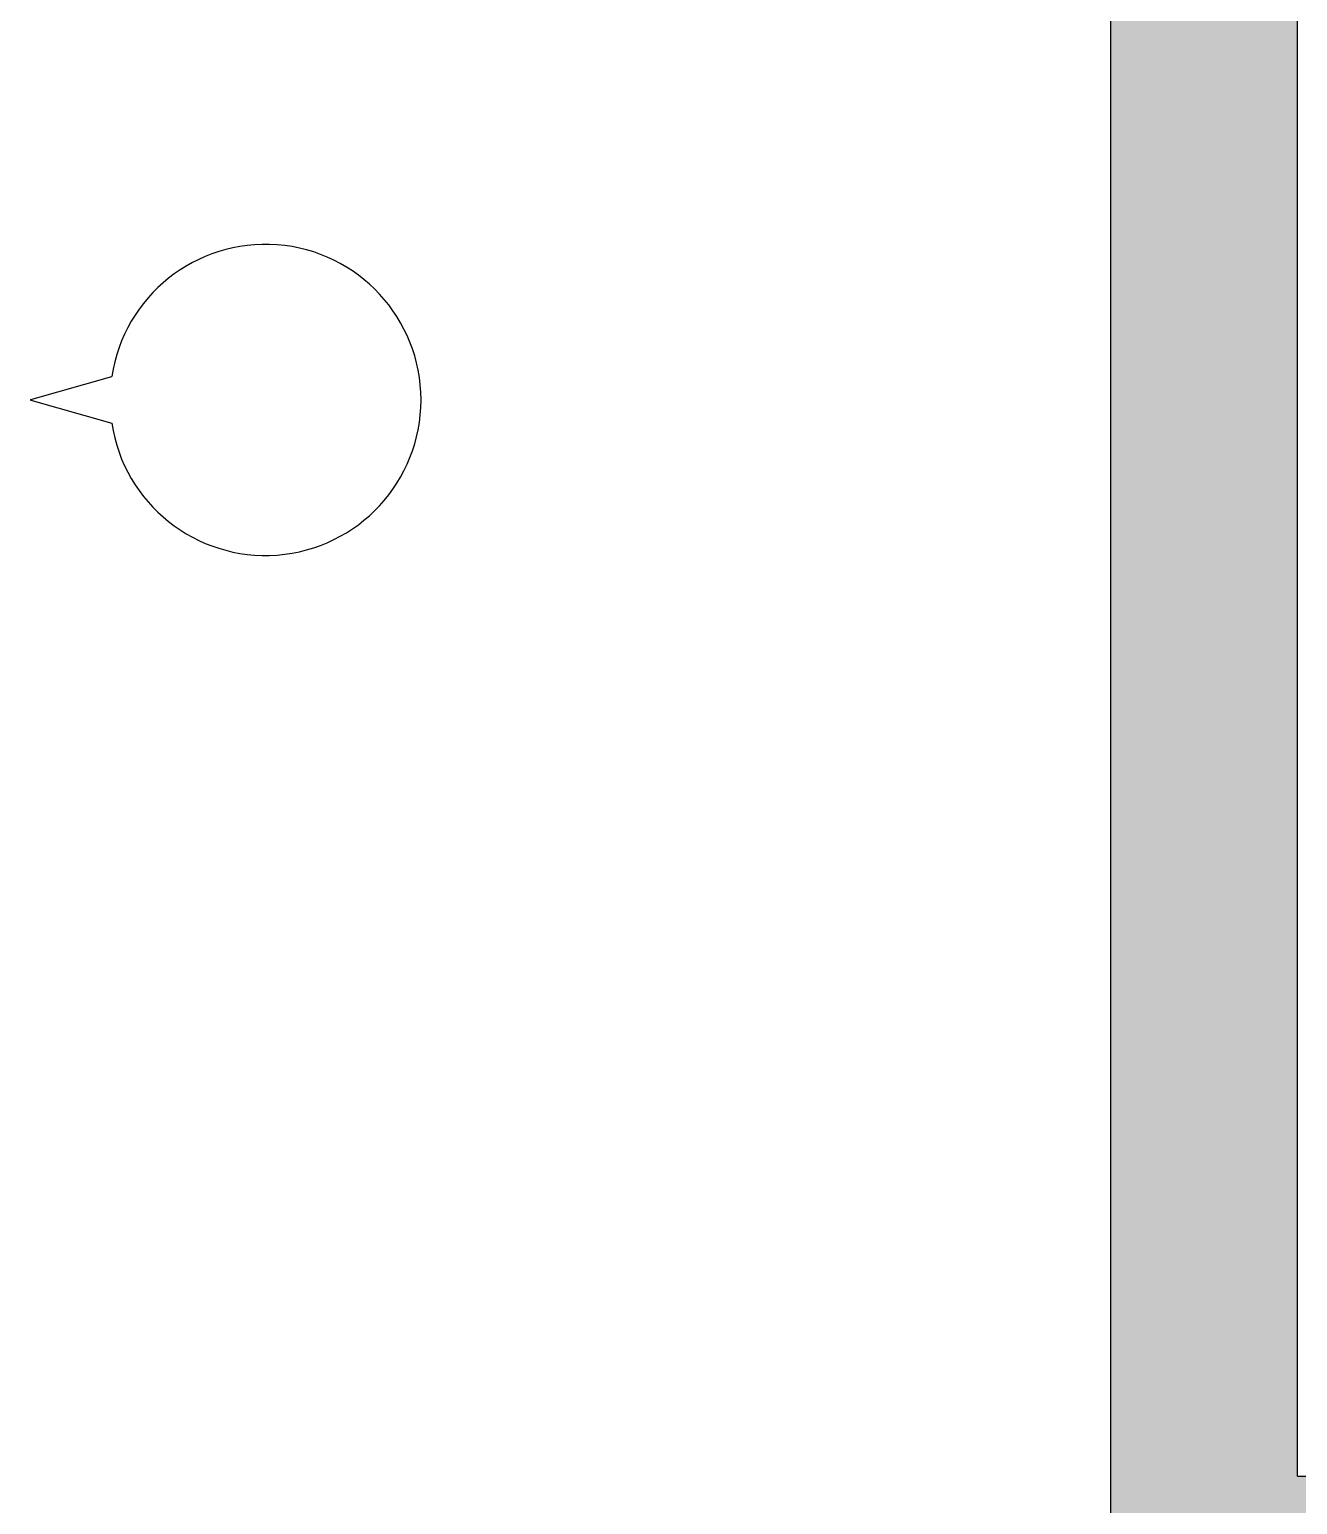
# Model space of a CAD drawing. Header units: inches. Extents: x 741154 to 810950, y 213785 to 295527.
# Drawn here: x 753331 to 757408, y 262521 to 267262 of the extents above; entities that cross this region are included whole.
import ezdxf

# ---------------------------------------------------------------- set-up
doc = ezdxf.new("R2010")
doc.units = ezdxf.units.IN
doc.header["$MEASUREMENT"] = 0

msp = doc.modelspace()

# ---------------------------------------------------------------- hatches: boundary and pattern name
h = msp.add_hatch(color=256)
h.dxf.hatch_style = 1
h.paths.add_polyline_path([(751587.6, 270092.7), (751587.6, 268931.1), (756808, 268931.1), (756808, 258173.3), (757408, 258173.3), (757408, 262164.4), (778926.8, 262164.4), (778926.8, 262612.3), (757408, 262612.3), (757408, 271967.8), (778858.8, 271967.8), (778858.8, 272415.7), (757408, 272415.7), (757408, 275336.9), (756808, 275336.9), (756808, 270092.7)])

# ---------------------------------------------------------------- linework, layer by layer
for p, q in [((757408, 262612.3), (757408, 271967.8)), ((756808, 258173.3), (756808, 268931.1)), ((753334.8, 266072.9), (753595.4, 266146.7)), ((753334.8, 266070.9), (753595.4, 265997.1)), ((757408, 262612.3), (778926.8, 262612.3))]:
    msp.add_line(p, q)
for centre, radius, start, end in [((754089.7, 266071.9), 500, 188.5994, 171.4006), ((753334.8, 266071.9), 1, 91.5235, 269.0118)]:
    msp.add_arc(centre, radius, start, end)

doc.saveas('drawing.dxf')
